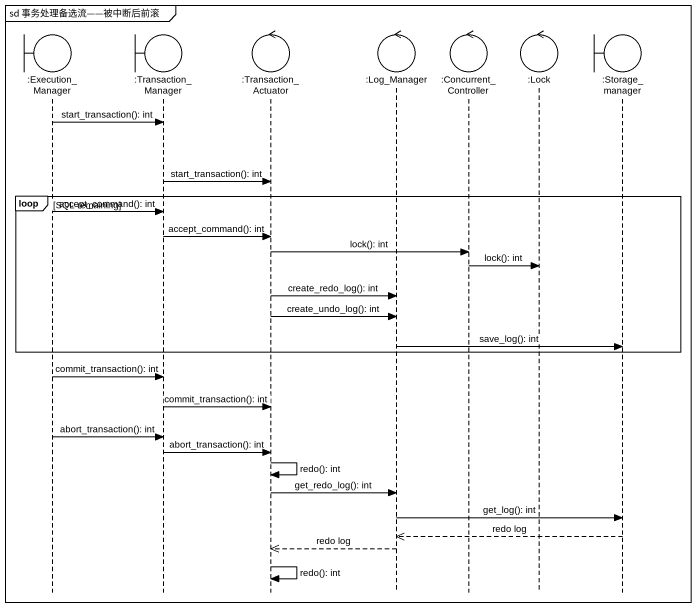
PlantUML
@startuml
mainframe sd 事务处理备选流——被中断后前滚
hide footbox
boundary ":Execution_Manager" as Execution_Manager
boundary ":Transaction_Manager" as Transaction_Manager
control ":Transaction_Actuator" as Transaction_Actuator
control ":Log_Manager" as Log_Manager
control ":Concurrent_Controller" as Concurrent_Controller
control ":Lock" as Lock
boundary ":Storage_manager" as Storage_manager

Execution_Manager -> Transaction_Manager : start_transaction(): int
Transaction_Manager -> Transaction_Actuator : start_transaction(): int
loop SQL remaining
  Execution_Manager -> Transaction_Manager : accept_command(): int
  Transaction_Manager -> Transaction_Actuator : accept_command(): int
  Transaction_Actuator -> Concurrent_Controller : lock(): int
  Concurrent_Controller -> Lock : lock(): int
  Transaction_Actuator -> Log_Manager : create_redo_log(): int
  Transaction_Actuator -> Log_Manager : create_undo_log(): int
  Log_Manager -> Storage_manager : save_log(): int
end
Execution_Manager -> Transaction_Manager : commit_transaction(): int
Transaction_Manager -> Transaction_Actuator : commit_transaction(): int
Execution_Manager -> Transaction_Manager : abort_transaction(): int
Transaction_Manager -> Transaction_Actuator : abort_transaction(): int
Transaction_Actuator -> Transaction_Actuator : redo(): int
Transaction_Actuator -> Log_Manager : get_redo_log(): int
Log_Manager -> Storage_manager : get_log(): int
Storage_manager -->> Log_Manager : redo log
Log_Manager -->> Transaction_Actuator : redo log
Transaction_Actuator -> Transaction_Actuator : redo(): int
@enduml
